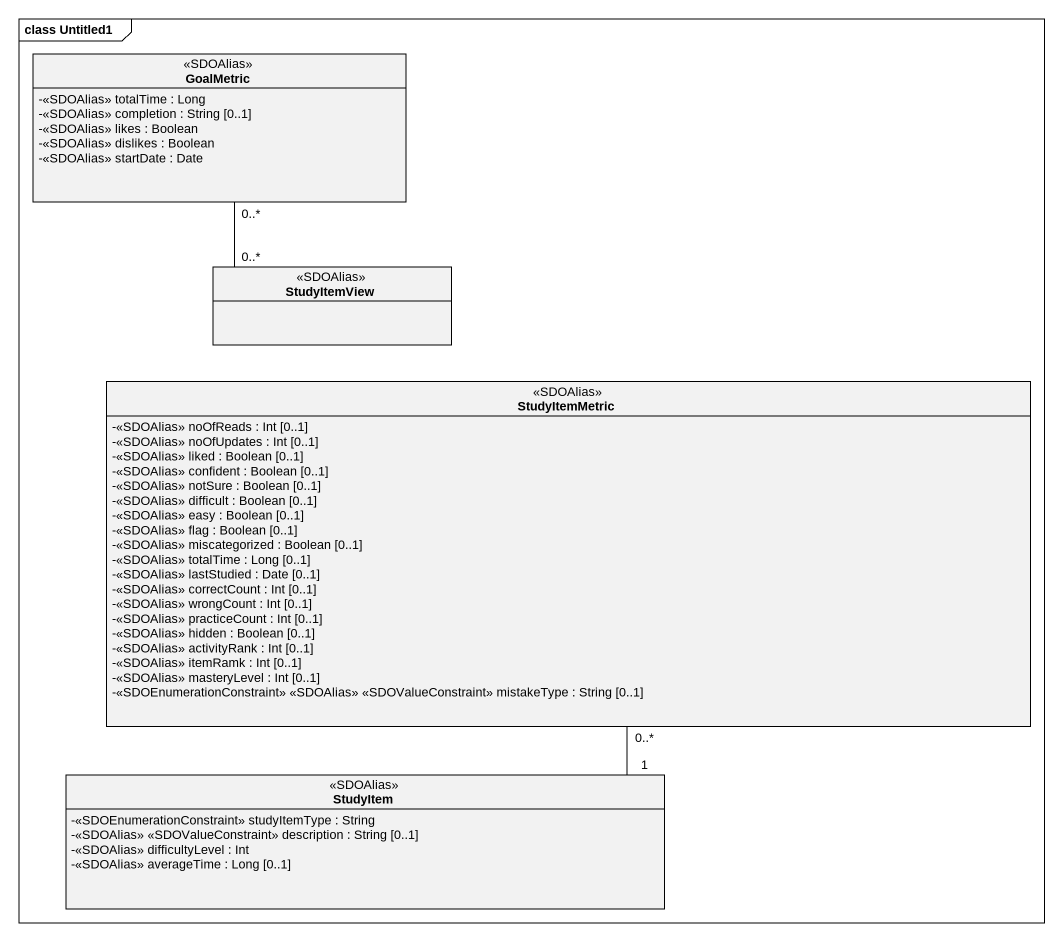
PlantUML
@startuml
mainframe class Untitled1
hide circle
hide empty members
skinparam classAttributeIconSize 0
class GoalMetric <<SDOAlias>> {
  -<<SDOAlias>> totalTime : Long
  -<<SDOAlias>> completion : String [0..1]
  -<<SDOAlias>> likes : Boolean
  -<<SDOAlias>> dislikes : Boolean
  -<<SDOAlias>> startDate : Date
}
class StudyItemView <<SDOAlias>>
class StudyItemMetric <<SDOAlias>> {
  -<<SDOAlias>> noOfReads : Int [0..1]
  -<<SDOAlias>> noOfUpdates : Int [0..1]
  -<<SDOAlias>> liked : Boolean [0..1]
  -<<SDOAlias>> confident : Boolean [0..1]
  -<<SDOAlias>> notSure : Boolean [0..1]
  -<<SDOAlias>> difficult : Boolean [0..1]
  -<<SDOAlias>> easy : Boolean [0..1]
  -<<SDOAlias>> flag : Boolean [0..1]
  -<<SDOAlias>> miscategorized : Boolean [0..1]
  -<<SDOAlias>> totalTime : Long [0..1]
  -<<SDOAlias>> lastStudied : Date [0..1]
  -<<SDOAlias>> correctCount : Int [0..1]
  -<<SDOAlias>> wrongCount : Int [0..1]
  -<<SDOAlias>> practiceCount : Int [0..1]
  -<<SDOAlias>> hidden : Boolean [0..1]
  -<<SDOAlias>> activityRank : Int [0..1]
  -<<SDOAlias>> itemRamk : Int [0..1]
  -<<SDOAlias>> masteryLevel : Int [0..1]
  -<<SDOEnumerationConstraint>> <<SDOAlias>> <<SDOValueConstraint>> mistakeType : String [0..1]
}
class StudyItem <<SDOAlias>> {
  -<<SDOEnumerationConstraint>> studyItemType : String
  -<<SDOAlias>> <<SDOValueConstraint>> description : String [0..1]
  -<<SDOAlias>> difficultyLevel : Int
  -<<SDOAlias>> averageTime : Long [0..1]
}
GoalMetric "0..*" -- "0..*" StudyItemView
StudyItem "1" -up- "0..*" StudyItemMetric
@enduml
